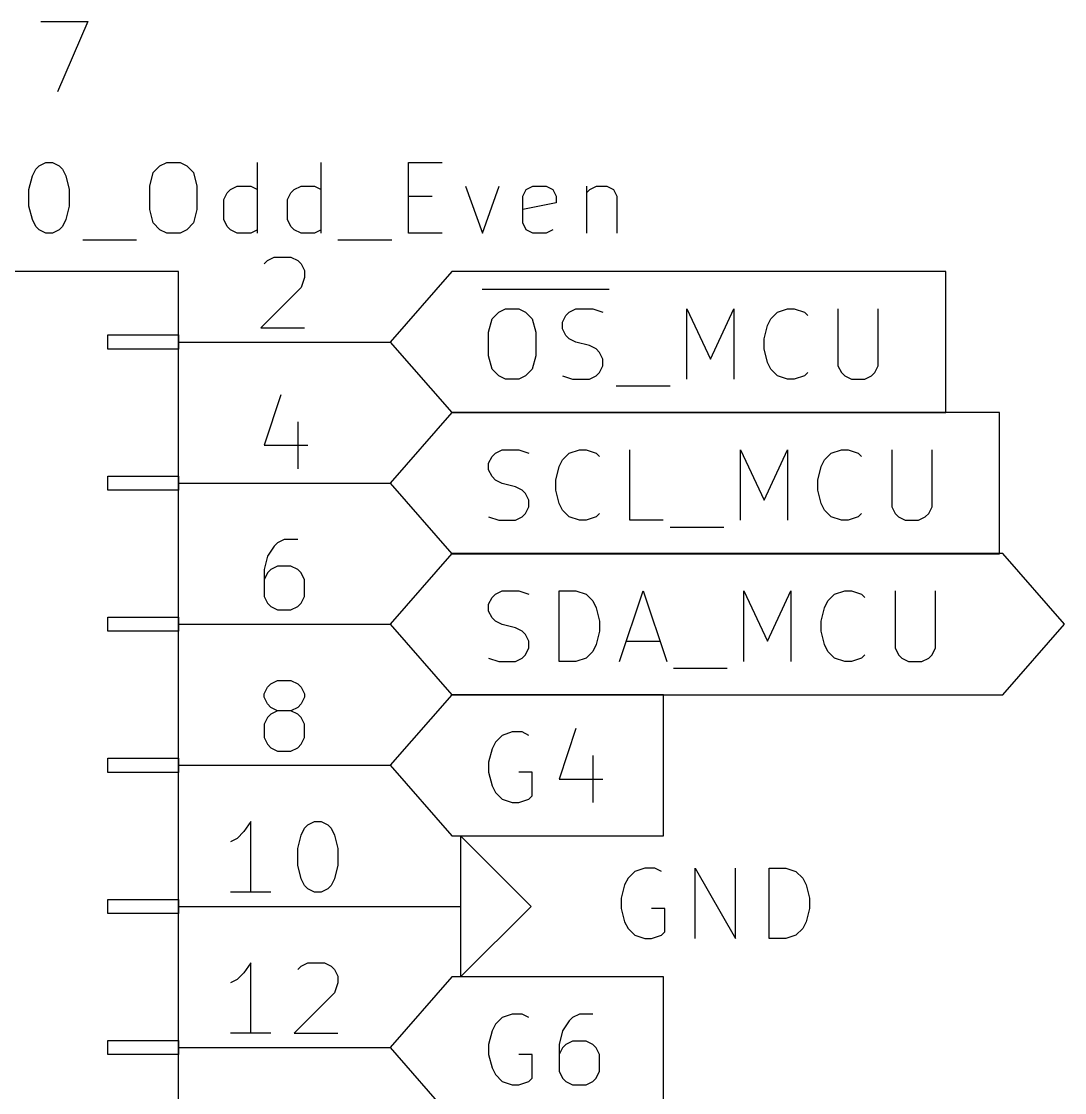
# Model space of a CAD drawing. Extents: x 0.3 to 11.5, y -8.2 to -0.2.
# Drawn here: x 6.189 to 6.928, y -3.432 to -2.673 of the extents above; entities that cross this region are included whole.
import ezdxf

# ---------------------------------------------------------------- set-up
doc = ezdxf.new("R2010")
doc.units = 0
doc.header["$MEASUREMENT"] = 0
doc.layers.add('BLACK', color=7, linetype='CONTINUOUS')

msp = doc.modelspace()

# ---------------------------------------------------------------- linework, layer by layer
at = {"layer": 'BLACK', "linetype": 'CONTINUOUS'}
for p, q in [((6.20238, -2.6728), (6.23571, -2.6728)), ((6.20238, -2.6728), (6.23571, -2.6728)), ((6.23571, -2.6728), (6.21429, -2.7228)), ((6.23571, -2.6728), (6.21429, -2.7228)), ((6.19643, -2.78233), (6.19881, -2.77757)), ((6.19643, -2.78233), (6.19881, -2.77757)), ((6.19881, -2.77757), (6.20119, -2.77519)), ((6.19881, -2.77757), (6.20119, -2.77519)), ((6.20119, -2.77519), (6.20595, -2.7728)), ((6.20119, -2.77519), (6.20595, -2.7728)), ((6.20595, -2.7728), (6.21071, -2.7728)), ((6.20595, -2.7728), (6.21071, -2.7728)), ((6.21071, -2.7728), (6.21547, -2.77519)), ((6.21071, -2.7728), (6.21547, -2.77519)), ((6.21547, -2.77519), (6.21785, -2.77757)), ((6.21547, -2.77519), (6.21785, -2.77757)), ((6.21785, -2.77757), (6.22024, -2.78233)), ((6.21785, -2.77757), (6.22024, -2.78233)), ((6.28214, -2.77995), (6.2869, -2.77519)), ((6.28214, -2.77995), (6.2869, -2.77519)), ((6.2869, -2.77519), (6.29166, -2.7728)), ((6.2869, -2.77519), (6.29166, -2.7728)), ((6.29166, -2.7728), (6.30119, -2.7728)), ((6.29166, -2.7728), (6.30119, -2.7728)), ((6.30119, -2.7728), (6.30595, -2.77519)), ((6.30119, -2.7728), (6.30595, -2.77519)), ((6.30595, -2.77519), (6.31071, -2.77995)), ((6.30595, -2.77519), (6.31071, -2.77995)), ((6.35595, -2.8228), (6.35595, -2.7728)), ((6.35595, -2.8228), (6.35595, -2.7728)), ((6.40119, -2.8228), (6.40119, -2.7728)), ((6.40119, -2.8228), (6.40119, -2.7728)), ((6.46309, -2.8228), (6.46309, -2.7728)), ((6.46309, -2.7728), (6.4869, -2.7728)), ((6.46309, -2.8228), (6.46309, -2.7728)), ((6.46309, -2.7728), (6.4869, -2.7728)), ((6.19405, -2.79185), (6.19643, -2.78233)), ((6.19405, -2.79185), (6.19643, -2.78233)), ((6.22024, -2.78233), (6.22262, -2.79185)), ((6.22024, -2.78233), (6.22262, -2.79185)), ((6.27976, -2.78947), (6.28214, -2.77995)), ((6.27976, -2.78947), (6.28214, -2.77995)), ((6.31071, -2.77995), (6.31309, -2.78947)), ((6.31071, -2.77995), (6.31309, -2.78947)), ((6.19405, -2.80376), (6.19405, -2.79185)), ((6.19405, -2.80376), (6.19405, -2.79185)), ((6.22262, -2.79185), (6.22262, -2.80376)), ((6.22262, -2.79185), (6.22262, -2.80376)), ((6.27976, -2.80614), (6.27976, -2.78947)), ((6.27976, -2.80614), (6.27976, -2.78947)), ((6.31309, -2.78947), (6.31309, -2.80614)), ((6.31309, -2.78947), (6.31309, -2.80614)), ((6.33452, -2.79423), (6.3369, -2.79185)), ((6.33452, -2.79423), (6.3369, -2.79185)), ((6.3369, -2.79185), (6.34167, -2.78947)), ((6.3369, -2.79185), (6.34167, -2.78947)), ((6.34167, -2.78947), (6.35119, -2.78947)), ((6.34167, -2.78947), (6.35119, -2.78947)), ((6.35119, -2.78947), (6.35595, -2.79185)), ((6.35119, -2.78947), (6.35595, -2.79185)), ((6.37976, -2.79423), (6.38214, -2.79185)), ((6.37976, -2.79423), (6.38214, -2.79185)), ((6.38214, -2.79185), (6.3869, -2.78947)), ((6.38214, -2.79185), (6.3869, -2.78947)), ((6.3869, -2.78947), (6.39643, -2.78947)), ((6.3869, -2.78947), (6.39643, -2.78947)), ((6.39643, -2.78947), (6.40119, -2.79185)), ((6.39643, -2.78947), (6.40119, -2.79185)), ((6.50356, -2.78947), (6.51547, -2.8228)), ((6.50356, -2.78947), (6.51547, -2.8228)), ((6.51547, -2.8228), (6.52737, -2.78947)), ((6.51547, -2.8228), (6.52737, -2.78947)), ((6.54404, -2.79661), (6.54642, -2.79185)), ((6.54404, -2.79661), (6.54642, -2.79185)), ((6.54642, -2.79185), (6.55118, -2.78947)), ((6.54642, -2.79185), (6.55118, -2.78947)), ((6.55118, -2.78947), (6.5607, -2.78947)), ((6.55118, -2.78947), (6.5607, -2.78947)), ((6.5607, -2.78947), (6.56546, -2.79185)), ((6.5607, -2.78947), (6.56546, -2.79185)), ((6.56546, -2.79185), (6.56785, -2.79661)), ((6.56546, -2.79185), (6.56785, -2.79661)), ((6.58928, -2.78947), (6.58928, -2.8228)), ((6.58928, -2.78947), (6.58928, -2.8228)), ((6.58928, -2.79423), (6.59166, -2.79185)), ((6.58928, -2.79423), (6.59166, -2.79185)), ((6.59166, -2.79185), (6.59642, -2.78947)), ((6.59166, -2.79185), (6.59642, -2.78947)), ((6.59642, -2.78947), (6.60356, -2.78947)), ((6.59642, -2.78947), (6.60356, -2.78947)), ((6.60356, -2.78947), (6.60832, -2.79185)), ((6.60356, -2.78947), (6.60832, -2.79185)), ((6.60832, -2.79185), (6.6107, -2.79661)), ((6.60832, -2.79185), (6.6107, -2.79661)), ((6.33214, -2.799), (6.33452, -2.79423)), ((6.33214, -2.799), (6.33452, -2.79423)), ((6.33214, -2.81328), (6.33214, -2.799)), ((6.33214, -2.81328), (6.33214, -2.799)), ((6.37738, -2.799), (6.37976, -2.79423)), ((6.37738, -2.799), (6.37976, -2.79423)), ((6.37738, -2.81328), (6.37738, -2.799)), ((6.37738, -2.81328), (6.37738, -2.799)), ((6.46309, -2.79661), (6.47976, -2.79661)), ((6.46309, -2.79661), (6.47976, -2.79661)), ((6.54404, -2.81566), (6.54404, -2.79661)), ((6.54404, -2.81566), (6.54404, -2.79661)), ((6.56785, -2.79661), (6.56785, -2.80137)), ((6.56785, -2.79661), (6.56785, -2.80137)), ((6.6107, -2.79661), (6.6107, -2.8228)), ((6.6107, -2.79661), (6.6107, -2.8228)), ((6.19643, -2.81328), (6.19405, -2.80376)), ((6.19643, -2.81328), (6.19405, -2.80376)), ((6.22262, -2.80376), (6.22024, -2.81328)), ((6.22262, -2.80376), (6.22024, -2.81328)), ((6.28214, -2.81566), (6.27976, -2.80614)), ((6.28214, -2.81566), (6.27976, -2.80614)), ((6.31309, -2.80614), (6.31071, -2.81566)), ((6.31309, -2.80614), (6.31071, -2.81566)), ((6.56785, -2.80137), (6.54404, -2.80614)), ((6.56785, -2.80137), (6.54404, -2.80614)), ((6.19881, -2.81804), (6.19643, -2.81328)), ((6.19881, -2.81804), (6.19643, -2.81328)), ((6.22024, -2.81328), (6.21785, -2.81804)), ((6.22024, -2.81328), (6.21785, -2.81804)), ((6.2869, -2.82043), (6.28214, -2.81566)), ((6.2869, -2.82043), (6.28214, -2.81566)), ((6.31071, -2.81566), (6.30595, -2.82043)), ((6.31071, -2.81566), (6.30595, -2.82043)), ((6.33452, -2.81804), (6.33214, -2.81328)), ((6.33452, -2.81804), (6.33214, -2.81328)), ((6.37976, -2.81804), (6.37738, -2.81328)), ((6.37976, -2.81804), (6.37738, -2.81328)), ((6.54642, -2.82043), (6.54404, -2.81566)), ((6.54642, -2.82043), (6.54404, -2.81566)), ((6.20119, -2.82043), (6.19881, -2.81804)), ((6.20119, -2.82043), (6.19881, -2.81804)), ((6.20595, -2.8228), (6.20119, -2.82043)), ((6.20595, -2.8228), (6.20119, -2.82043)), ((6.21071, -2.8228), (6.20595, -2.8228)), ((6.21071, -2.8228), (6.20595, -2.8228)), ((6.21547, -2.82043), (6.21071, -2.8228)), ((6.21547, -2.82043), (6.21071, -2.8228)), ((6.21785, -2.81804), (6.21547, -2.82043)), ((6.21785, -2.81804), (6.21547, -2.82043)), ((6.29166, -2.8228), (6.2869, -2.82043)), ((6.29166, -2.8228), (6.2869, -2.82043)), ((6.30119, -2.8228), (6.29166, -2.8228)), ((6.30119, -2.8228), (6.29166, -2.8228)), ((6.30595, -2.82043), (6.30119, -2.8228)), ((6.30595, -2.82043), (6.30119, -2.8228)), ((6.3369, -2.82043), (6.33452, -2.81804)), ((6.3369, -2.82043), (6.33452, -2.81804)), ((6.34167, -2.8228), (6.3369, -2.82043)), ((6.34167, -2.8228), (6.3369, -2.82043)), ((6.35119, -2.8228), (6.34167, -2.8228)), ((6.35119, -2.8228), (6.34167, -2.8228)), ((6.35595, -2.82043), (6.35119, -2.8228)), ((6.35595, -2.82043), (6.35119, -2.8228)), ((6.38214, -2.82043), (6.37976, -2.81804)), ((6.38214, -2.82043), (6.37976, -2.81804)), ((6.3869, -2.8228), (6.38214, -2.82043)), ((6.3869, -2.8228), (6.38214, -2.82043)), ((6.39643, -2.8228), (6.3869, -2.8228)), ((6.39643, -2.8228), (6.3869, -2.8228)), ((6.40119, -2.82043), (6.39643, -2.8228)), ((6.40119, -2.82043), (6.39643, -2.8228)), ((6.4869, -2.8228), (6.46309, -2.8228)), ((6.4869, -2.8228), (6.46309, -2.8228)), ((6.55118, -2.8228), (6.54642, -2.82043)), ((6.55118, -2.8228), (6.54642, -2.82043)), ((6.5607, -2.8228), (6.55118, -2.8228)), ((6.5607, -2.8228), (6.55118, -2.8228)), ((6.56546, -2.82043), (6.5607, -2.8228)), ((6.56546, -2.82043), (6.5607, -2.8228)), ((6.23214, -2.82757), (6.27024, -2.82757)), ((6.23214, -2.82757), (6.27024, -2.82757)), ((6.41309, -2.82757), (6.45119, -2.82757)), ((6.41309, -2.82757), (6.45119, -2.82757)), ((6.36072, -2.84464), (6.36309, -2.84226)), ((6.36072, -2.84464), (6.36309, -2.84226)), ((6.36309, -2.84226), (6.36786, -2.83988)), ((6.36309, -2.84226), (6.36786, -2.83988)), ((6.36786, -2.83988), (6.37976, -2.83988)), ((6.36786, -2.83988), (6.37976, -2.83988)), ((6.37976, -2.83988), (6.38452, -2.84226)), ((6.37976, -2.83988), (6.38452, -2.84226)), ((6.38452, -2.84226), (6.38691, -2.84464)), ((6.38452, -2.84226), (6.38691, -2.84464)), ((6.38691, -2.84464), (6.38929, -2.8494)), ((6.38691, -2.84464), (6.38929, -2.8494)), ((6.3, -2.85), (6.1, -2.85)), ((6.3, -3.85), (6.3, -2.85)), ((6.38929, -2.85417), (6.38691, -2.86131)), ((6.38929, -2.85417), (6.38691, -2.86131)), ((6.38929, -2.8494), (6.38929, -2.85417)), ((6.38929, -2.8494), (6.38929, -2.85417)), ((6.49375, -2.84998), (6.45, -2.9)), ((6.84389, -2.84998), (6.49375, -2.84998)), ((6.84389, -2.9), (6.84389, -2.84998)), ((6.38691, -2.86131), (6.35833, -2.88988)), ((6.38691, -2.86131), (6.35833, -2.88988)), ((6.51536, -2.8625), (6.60536, -2.8625)), ((6.52703, -2.87876), (6.53179, -2.87638)), ((6.53179, -2.87638), (6.54131, -2.87638)), ((6.54131, -2.87638), (6.54607, -2.87876)), ((6.57703, -2.87876), (6.58179, -2.87638)), ((6.58179, -2.87638), (6.59369, -2.87638)), ((6.59369, -2.87638), (6.60084, -2.87876)), ((6.66036, -2.92638), (6.66036, -2.87638)), ((6.66036, -2.87638), (6.67703, -2.91209)), ((6.67703, -2.91209), (6.69369, -2.87638)), ((6.69369, -2.87638), (6.69369, -2.92638)), ((6.72465, -2.87876), (6.73179, -2.87638)), ((6.73179, -2.87638), (6.73655, -2.87638)), ((6.73655, -2.87638), (6.74369, -2.87876)), ((6.7675, -2.87638), (6.7675, -2.91685)), ((6.79607, -2.91685), (6.79607, -2.87638)), ((6.51989, -2.89305), (6.52226, -2.88352)), ((6.52226, -2.88352), (6.52703, -2.87876)), ((6.54607, -2.87876), (6.55083, -2.88352)), ((6.55083, -2.88352), (6.55322, -2.89305)), ((6.57227, -2.8859), (6.57465, -2.88114)), ((6.57465, -2.88114), (6.57703, -2.87876)), ((6.7175, -2.88828), (6.71988, -2.88352)), ((6.71988, -2.88352), (6.72465, -2.87876)), ((6.74369, -2.87876), (6.74607, -2.88114)), ((6.35833, -2.88988), (6.38929, -2.88988)), ((6.35833, -2.88988), (6.38929, -2.88988)), ((6.57227, -2.89067), (6.57227, -2.8859)), ((6.57465, -2.89543), (6.57227, -2.89067)), ((6.71512, -2.89781), (6.7175, -2.88828)), ((6.25, -2.905), (6.25, -2.895)), ((6.25, -2.895), (6.3, -2.895)), ((6.3, -2.895), (6.3, -2.905)), ((6.51989, -2.90971), (6.51989, -2.89305)), ((6.55322, -2.89305), (6.55322, -2.90971)), ((6.57703, -2.89781), (6.57465, -2.89543)), ((6.58179, -2.90019), (6.57703, -2.89781)), ((6.71512, -2.90495), (6.71512, -2.89781)), ((6.3, -2.905), (6.25, -2.905)), ((6.3, -2.9), (6.45, -2.9)), ((6.3, -2.9), (6.45, -2.9)), ((6.45, -2.9), (6.49375, -2.95002)), ((6.59131, -2.90257), (6.58179, -2.90019)), ((6.59607, -2.90495), (6.59131, -2.90257)), ((6.59846, -2.90733), (6.59607, -2.90495)), ((6.60084, -2.91209), (6.59846, -2.90733)), ((6.7175, -2.91447), (6.71512, -2.90495)), ((6.84389, -2.95002), (6.84389, -2.9)), ((6.52226, -2.91924), (6.51989, -2.90971)), ((6.55322, -2.90971), (6.55083, -2.91924)), ((6.60084, -2.91685), (6.60084, -2.91209)), ((6.71988, -2.91924), (6.7175, -2.91447)), ((6.52703, -2.924), (6.52226, -2.91924)), ((6.55083, -2.91924), (6.54607, -2.924)), ((6.59607, -2.924), (6.59846, -2.92162)), ((6.59846, -2.92162), (6.60084, -2.91685)), ((6.72465, -2.924), (6.71988, -2.91924)), ((6.74607, -2.92162), (6.74369, -2.924)), ((6.7675, -2.91685), (6.76988, -2.92162)), ((6.76988, -2.92162), (6.77226, -2.924)), ((6.79131, -2.924), (6.79369, -2.92162)), ((6.79369, -2.92162), (6.79607, -2.91685)), ((6.53179, -2.92638), (6.52703, -2.924)), ((6.54131, -2.92638), (6.53179, -2.92638)), ((6.54607, -2.924), (6.54131, -2.92638)), ((6.57227, -2.924), (6.57941, -2.92638)), ((6.57941, -2.92638), (6.59131, -2.92638)), ((6.59131, -2.92638), (6.59607, -2.924)), ((6.73179, -2.92638), (6.72465, -2.924)), ((6.73655, -2.92638), (6.73179, -2.92638)), ((6.74369, -2.924), (6.73655, -2.92638)), ((6.77226, -2.924), (6.77702, -2.92638)), ((6.77702, -2.92638), (6.78655, -2.92638)), ((6.78655, -2.92638), (6.79131, -2.924)), ((6.37262, -2.9375), (6.36072, -2.97321)), ((6.37262, -2.9375), (6.36072, -2.97321)), ((6.61036, -2.93114), (6.64846, -2.93114)), ((6.49375, -2.94998), (6.45, -3)), ((6.88199, -2.94998), (6.49375, -2.94998)), ((6.49375, -2.95002), (6.84389, -2.95002)), ((6.88199, -3), (6.88199, -2.94998)), ((6.38452, -2.95655), (6.38452, -2.98988)), ((6.38452, -2.95655), (6.38452, -2.98988)), ((6.36072, -2.97321), (6.39167, -2.97321)), ((6.36072, -2.97321), (6.39167, -2.97321)), ((6.51989, -2.9859), (6.52226, -2.98114)), ((6.52226, -2.98114), (6.52465, -2.97876)), ((6.52465, -2.97876), (6.52941, -2.97638)), ((6.52941, -2.97638), (6.54131, -2.97638)), ((6.54131, -2.97638), (6.54846, -2.97876)), ((6.57226, -2.98352), (6.57703, -2.97876)), ((6.57703, -2.97876), (6.58417, -2.97638)), ((6.58417, -2.97638), (6.58893, -2.97638)), ((6.58893, -2.97638), (6.59607, -2.97876)), ((6.59607, -2.97876), (6.59845, -2.98114)), ((6.61988, -3.02638), (6.61988, -2.97638)), ((6.69845, -3.02638), (6.69845, -2.97638)), ((6.69845, -2.97638), (6.71512, -3.01209)), ((6.71512, -3.01209), (6.73179, -2.97638)), ((6.73179, -2.97638), (6.73179, -3.02638)), ((6.75798, -2.98352), (6.76274, -2.97876)), ((6.76274, -2.97876), (6.76988, -2.97638)), ((6.76988, -2.97638), (6.77464, -2.97638)), ((6.77464, -2.97638), (6.78179, -2.97876)), ((6.78179, -2.97876), (6.78417, -2.98114)), ((6.80559, -2.97638), (6.80559, -3.01685)), ((6.83417, -3.01685), (6.83417, -2.97638)), ((6.51989, -2.99067), (6.51989, -2.9859)), ((6.52226, -2.99543), (6.51989, -2.99067)), ((6.5675, -2.99781), (6.56988, -2.98828)), ((6.56988, -2.98828), (6.57226, -2.98352)), ((6.75322, -2.99781), (6.75559, -2.98828)), ((6.75559, -2.98828), (6.75798, -2.98352)), ((6.25, -3.005), (6.25, -2.995)), ((6.25, -2.995), (6.3, -2.995)), ((6.3, -2.995), (6.3, -3.005)), ((6.52465, -2.99781), (6.52226, -2.99543)), ((6.52941, -3.00019), (6.52465, -2.99781)), ((6.5675, -3.00495), (6.5675, -2.99781)), ((6.75322, -3.00495), (6.75322, -2.99781)), ((6.3, -3.005), (6.25, -3.005)), ((6.3, -3), (6.45, -3)), ((6.3, -3), (6.45, -3)), ((6.45, -3), (6.49375, -3.05002)), ((6.53893, -3.00257), (6.52941, -3.00019)), ((6.54369, -3.00495), (6.53893, -3.00257)), ((6.54607, -3.00733), (6.54369, -3.00495)), ((6.56988, -3.01447), (6.5675, -3.00495)), ((6.75559, -3.01447), (6.75322, -3.00495)), ((6.88199, -3.05002), (6.88199, -3)), ((6.54846, -3.01209), (6.54607, -3.00733)), ((6.54846, -3.01685), (6.54846, -3.01209)), ((6.54607, -3.02162), (6.54846, -3.01685)), ((6.57226, -3.01924), (6.56988, -3.01447)), ((6.57703, -3.024), (6.57226, -3.01924)), ((6.75798, -3.01924), (6.75559, -3.01447)), ((6.76274, -3.024), (6.75798, -3.01924)), ((6.80559, -3.01685), (6.80798, -3.02162)), ((6.83179, -3.02162), (6.83417, -3.01685)), ((6.51989, -3.024), (6.52703, -3.02638)), ((6.52703, -3.02638), (6.53893, -3.02638)), ((6.53893, -3.02638), (6.54369, -3.024)), ((6.54369, -3.024), (6.54607, -3.02162)), ((6.58417, -3.02638), (6.57703, -3.024)), ((6.58893, -3.02638), (6.58417, -3.02638)), ((6.59607, -3.024), (6.58893, -3.02638)), ((6.59845, -3.02162), (6.59607, -3.024)), ((6.64369, -3.02638), (6.61988, -3.02638)), ((6.76988, -3.02638), (6.76274, -3.024)), ((6.77464, -3.02638), (6.76988, -3.02638)), ((6.78179, -3.024), (6.77464, -3.02638)), ((6.78417, -3.02162), (6.78179, -3.024)), ((6.80798, -3.02162), (6.81036, -3.024)), ((6.81036, -3.024), (6.81512, -3.02638)), ((6.81512, -3.02638), (6.82464, -3.02638)), ((6.82464, -3.02638), (6.82941, -3.024)), ((6.82941, -3.024), (6.83179, -3.02162)), ((6.64846, -3.03114), (6.68655, -3.03114)), ((6.37024, -3.04226), (6.36786, -3.04464)), ((6.37024, -3.04226), (6.36786, -3.04464)), ((6.375, -3.03988), (6.37024, -3.04226)), ((6.375, -3.03988), (6.37024, -3.04226)), ((6.38452, -3.03988), (6.375, -3.03988)), ((6.38452, -3.03988), (6.375, -3.03988)), ((6.36786, -3.04464), (6.36309, -3.05178)), ((6.36786, -3.04464), (6.36309, -3.05178)), ((6.49375, -3.04998), (6.45, -3.1)), ((6.88437, -3.04998), (6.49375, -3.04998)), ((6.49375, -3.05002), (6.88199, -3.05002)), ((6.92812, -3.1), (6.88437, -3.04998)), ((6.36309, -3.05178), (6.36072, -3.06131)), ((6.36309, -3.05178), (6.36072, -3.06131)), ((6.37024, -3.05893), (6.36548, -3.06131)), ((6.37024, -3.05893), (6.36548, -3.06131)), ((6.37976, -3.05893), (6.37024, -3.05893)), ((6.37976, -3.05893), (6.37024, -3.05893)), ((6.38452, -3.06131), (6.37976, -3.05893)), ((6.38452, -3.06131), (6.37976, -3.05893)), ((6.36072, -3.06131), (6.36072, -3.08035)), ((6.36072, -3.06131), (6.36072, -3.08035)), ((6.36309, -3.06369), (6.36072, -3.06845)), ((6.36309, -3.06369), (6.36072, -3.06845)), ((6.36548, -3.06131), (6.36309, -3.06369)), ((6.36548, -3.06131), (6.36309, -3.06369)), ((6.38691, -3.06369), (6.38452, -3.06131)), ((6.38691, -3.06369), (6.38452, -3.06131)), ((6.38929, -3.06845), (6.38691, -3.06369)), ((6.38929, -3.06845), (6.38691, -3.06369)), ((6.38929, -3.08035), (6.38929, -3.06845)), ((6.38929, -3.08035), (6.38929, -3.06845)), ((6.36072, -3.08035), (6.36309, -3.08512)), ((6.36072, -3.08035), (6.36309, -3.08512)), ((6.38691, -3.08512), (6.38929, -3.08035)), ((6.38691, -3.08512), (6.38929, -3.08035)), ((6.51989, -3.0859), (6.52226, -3.08114)), ((6.52226, -3.08114), (6.52465, -3.07876)), ((6.52465, -3.07876), (6.52941, -3.07638)), ((6.52941, -3.07638), (6.54131, -3.07638)), ((6.54131, -3.07638), (6.54846, -3.07876)), ((6.56988, -3.12638), (6.56988, -3.07638)), ((6.56988, -3.07638), (6.58179, -3.07638)), ((6.58179, -3.07638), (6.58893, -3.07876)), ((6.58893, -3.07876), (6.59369, -3.08352)), ((6.61274, -3.12638), (6.62941, -3.07638)), ((6.62941, -3.07638), (6.64607, -3.12638)), ((6.70083, -3.12638), (6.70083, -3.07638)), ((6.70083, -3.07638), (6.7175, -3.11209)), ((6.7175, -3.11209), (6.73417, -3.07638)), ((6.73417, -3.07638), (6.73417, -3.12638)), ((6.76036, -3.08352), (6.76512, -3.07876)), ((6.76512, -3.07876), (6.77226, -3.07638)), ((6.77226, -3.07638), (6.77702, -3.07638)), ((6.77702, -3.07638), (6.78417, -3.07876)), ((6.78417, -3.07876), (6.78655, -3.08114)), ((6.80798, -3.07638), (6.80798, -3.11685)), ((6.83655, -3.11685), (6.83655, -3.07638)), ((6.36309, -3.08512), (6.36548, -3.0875)), ((6.36309, -3.08512), (6.36548, -3.0875)), ((6.36548, -3.0875), (6.37024, -3.08988)), ((6.36548, -3.0875), (6.37024, -3.08988)), ((6.37976, -3.08988), (6.38452, -3.0875)), ((6.37976, -3.08988), (6.38452, -3.0875)), ((6.38452, -3.0875), (6.38691, -3.08512)), ((6.38452, -3.0875), (6.38691, -3.08512)), ((6.51989, -3.09067), (6.51989, -3.0859)), ((6.59369, -3.08352), (6.59607, -3.08828)), ((6.59607, -3.08828), (6.59845, -3.09781)), ((6.7556, -3.09781), (6.75798, -3.08828)), ((6.75798, -3.08828), (6.76036, -3.08352)), ((6.25, -3.105), (6.25, -3.095)), ((6.25, -3.095), (6.3, -3.095)), ((6.3, -3.095), (6.3, -3.105)), ((6.37024, -3.08988), (6.37976, -3.08988)), ((6.37024, -3.08988), (6.37976, -3.08988)), ((6.52226, -3.09543), (6.51989, -3.09067)), ((6.52465, -3.09781), (6.52226, -3.09543)), ((6.3, -3.1), (6.45, -3.1)), ((6.3, -3.1), (6.45, -3.1)), ((6.45, -3.1), (6.49375, -3.15002)), ((6.52941, -3.10019), (6.52465, -3.09781)), ((6.53893, -3.10257), (6.52941, -3.10019)), ((6.54369, -3.10495), (6.53893, -3.10257)), ((6.59845, -3.09781), (6.59845, -3.10495)), ((6.7556, -3.10495), (6.7556, -3.09781)), ((6.88437, -3.15002), (6.92812, -3.1)), ((6.3, -3.105), (6.25, -3.105)), ((6.54607, -3.10733), (6.54369, -3.10495)), ((6.54846, -3.11209), (6.54607, -3.10733)), ((6.54846, -3.11685), (6.54846, -3.11209)), ((6.59845, -3.10495), (6.59607, -3.11447)), ((6.6175, -3.11209), (6.64131, -3.11209)), ((6.75798, -3.11447), (6.7556, -3.10495)), ((6.54607, -3.12162), (6.54846, -3.11685)), ((6.59369, -3.11924), (6.58893, -3.124)), ((6.59607, -3.11447), (6.59369, -3.11924)), ((6.76036, -3.11924), (6.75798, -3.11447)), ((6.76512, -3.124), (6.76036, -3.11924)), ((6.80798, -3.11685), (6.81036, -3.12162)), ((6.83417, -3.12162), (6.83655, -3.11685)), ((6.51989, -3.124), (6.52703, -3.12638)), ((6.52703, -3.12638), (6.53893, -3.12638)), ((6.53893, -3.12638), (6.54369, -3.124)), ((6.54369, -3.124), (6.54607, -3.12162)), ((6.58179, -3.12638), (6.56988, -3.12638)), ((6.58893, -3.124), (6.58179, -3.12638)), ((6.77226, -3.12638), (6.76512, -3.124)), ((6.77702, -3.12638), (6.77226, -3.12638)), ((6.78417, -3.124), (6.77702, -3.12638)), ((6.78655, -3.12162), (6.78417, -3.124)), ((6.81036, -3.12162), (6.81274, -3.124)), ((6.81274, -3.124), (6.8175, -3.12638)), ((6.8175, -3.12638), (6.82702, -3.12638)), ((6.82702, -3.12638), (6.83179, -3.124)), ((6.83179, -3.124), (6.83417, -3.12162)), ((6.65084, -3.13114), (6.68893, -3.13114)), ((6.36309, -3.14464), (6.36548, -3.14226)), ((6.36309, -3.14464), (6.36548, -3.14226)), ((6.36548, -3.14226), (6.37024, -3.13988)), ((6.36548, -3.14226), (6.37024, -3.13988)), ((6.37024, -3.13988), (6.37976, -3.13988)), ((6.37024, -3.13988), (6.37976, -3.13988)), ((6.37976, -3.13988), (6.38452, -3.14226)), ((6.37976, -3.13988), (6.38452, -3.14226)), ((6.38452, -3.14226), (6.38691, -3.14464)), ((6.38452, -3.14226), (6.38691, -3.14464)), ((6.36072, -3.1494), (6.36309, -3.14464)), ((6.36072, -3.1494), (6.36309, -3.14464)), ((6.36072, -3.15178), (6.36072, -3.1494)), ((6.36072, -3.15178), (6.36072, -3.1494)), ((6.38691, -3.14464), (6.38929, -3.1494)), ((6.38691, -3.14464), (6.38929, -3.1494)), ((6.38929, -3.1494), (6.38929, -3.15178)), ((6.38929, -3.1494), (6.38929, -3.15178)), ((6.49375, -3.14998), (6.45, -3.2)), ((6.64389, -3.14998), (6.49375, -3.14998)), ((6.49375, -3.15002), (6.88437, -3.15002)), ((6.64389, -3.2), (6.64389, -3.14998)), ((6.36309, -3.15655), (6.36072, -3.15178)), ((6.36309, -3.15655), (6.36072, -3.15178)), ((6.36548, -3.15893), (6.36309, -3.15655)), ((6.36548, -3.15893), (6.36309, -3.15655)), ((6.38691, -3.15655), (6.38452, -3.15893)), ((6.38691, -3.15655), (6.38452, -3.15893)), ((6.38929, -3.15178), (6.38691, -3.15655)), ((6.38929, -3.15178), (6.38691, -3.15655)), ((6.36548, -3.16369), (6.36309, -3.16607)), ((6.36548, -3.16369), (6.36309, -3.16607)), ((6.37024, -3.16131), (6.36548, -3.15893)), ((6.37024, -3.16131), (6.36548, -3.15893)), ((6.37024, -3.16131), (6.36548, -3.16369)), ((6.37024, -3.16131), (6.36548, -3.16369)), ((6.37976, -3.16131), (6.37024, -3.16131)), ((6.37976, -3.16131), (6.37024, -3.16131)), ((6.38452, -3.15893), (6.37976, -3.16131)), ((6.38452, -3.15893), (6.37976, -3.16131)), ((6.38452, -3.16369), (6.37976, -3.16131)), ((6.38452, -3.16369), (6.37976, -3.16131)), ((6.38691, -3.16607), (6.38452, -3.16369)), ((6.38691, -3.16607), (6.38452, -3.16369)), ((6.36309, -3.16607), (6.36072, -3.17083)), ((6.36309, -3.16607), (6.36072, -3.17083)), ((6.36072, -3.17083), (6.36072, -3.18035)), ((6.36072, -3.17083), (6.36072, -3.18035)), ((6.38929, -3.17083), (6.38691, -3.16607)), ((6.38929, -3.17083), (6.38691, -3.16607)), ((6.38929, -3.18035), (6.38929, -3.17083)), ((6.38929, -3.18035), (6.38929, -3.17083)), ((6.36072, -3.18035), (6.36309, -3.18512)), ((6.36072, -3.18035), (6.36309, -3.18512)), ((6.38691, -3.18512), (6.38929, -3.18035)), ((6.38691, -3.18512), (6.38929, -3.18035)), ((6.52941, -3.17876), (6.52465, -3.18352)), ((6.53655, -3.17638), (6.52941, -3.17876)), ((6.54369, -3.17638), (6.53655, -3.17638)), ((6.54846, -3.17876), (6.54369, -3.17638)), ((6.58179, -3.174), (6.56989, -3.20971)), ((6.36309, -3.18512), (6.36548, -3.1875)), ((6.36309, -3.18512), (6.36548, -3.1875)), ((6.36548, -3.1875), (6.37024, -3.18988)), ((6.36548, -3.1875), (6.37024, -3.18988)), ((6.37976, -3.18988), (6.38452, -3.1875)), ((6.37976, -3.18988), (6.38452, -3.1875)), ((6.38452, -3.1875), (6.38691, -3.18512)), ((6.38452, -3.1875), (6.38691, -3.18512)), ((6.52226, -3.18828), (6.51989, -3.19781)), ((6.52465, -3.18352), (6.52226, -3.18828)), ((6.25, -3.205), (6.25, -3.195)), ((6.25, -3.195), (6.3, -3.195)), ((6.3, -3.195), (6.3, -3.205)), ((6.37024, -3.18988), (6.37976, -3.18988)), ((6.37024, -3.18988), (6.37976, -3.18988)), ((6.59369, -3.19305), (6.59369, -3.22638)), ((6.3, -3.2), (6.45, -3.2)), ((6.3, -3.2), (6.45, -3.2)), ((6.45, -3.2), (6.49375, -3.25002)), ((6.51989, -3.19781), (6.51989, -3.20495)), ((6.64389, -3.25002), (6.64389, -3.2)), ((6.3, -3.205), (6.25, -3.205)), ((6.51989, -3.20495), (6.52226, -3.21447)), ((6.55083, -3.20495), (6.54131, -3.20495)), ((6.55083, -3.22162), (6.55083, -3.20495)), ((6.56989, -3.20971), (6.60083, -3.20971)), ((6.52226, -3.21447), (6.52465, -3.21924)), ((6.52465, -3.21924), (6.52941, -3.224)), ((6.52941, -3.224), (6.53655, -3.22638)), ((6.54131, -3.22638), (6.54846, -3.224)), ((6.54846, -3.224), (6.55083, -3.22162)), ((6.53655, -3.22638), (6.54131, -3.22638)), ((6.35119, -3.23988), (6.34643, -3.24702)), ((6.35119, -3.23988), (6.34643, -3.24702)), ((6.35119, -3.28988), (6.35119, -3.23988)), ((6.35119, -3.28988), (6.35119, -3.23988)), ((6.39167, -3.24226), (6.39643, -3.23988)), ((6.39167, -3.24226), (6.39643, -3.23988)), ((6.39643, -3.23988), (6.40119, -3.23988)), ((6.39643, -3.23988), (6.40119, -3.23988)), ((6.40119, -3.23988), (6.40595, -3.24226)), ((6.40119, -3.23988), (6.40595, -3.24226)), ((6.34643, -3.24702), (6.34167, -3.25178)), ((6.34643, -3.24702), (6.34167, -3.25178)), ((6.3869, -3.2494), (6.38928, -3.24464)), ((6.3869, -3.2494), (6.38928, -3.24464)), ((6.38928, -3.24464), (6.39167, -3.24226)), ((6.38928, -3.24464), (6.39167, -3.24226)), ((6.40595, -3.24226), (6.40833, -3.24464)), ((6.40595, -3.24226), (6.40833, -3.24464)), ((6.40833, -3.24464), (6.41071, -3.2494)), ((6.40833, -3.24464), (6.41071, -3.2494)), ((6.34167, -3.25178), (6.33691, -3.25417)), ((6.34167, -3.25178), (6.33691, -3.25417)), ((6.38452, -3.25893), (6.3869, -3.2494)), ((6.38452, -3.25893), (6.3869, -3.2494)), ((6.41071, -3.2494), (6.41309, -3.25893)), ((6.41071, -3.2494), (6.41309, -3.25893)), ((6.49375, -3.25002), (6.64389, -3.25002)), ((6.55, -3.3), (6.5, -3.25)), ((6.5, -3.25), (6.5, -3.3)), ((6.38452, -3.27083), (6.38452, -3.25893)), ((6.38452, -3.27083), (6.38452, -3.25893)), ((6.41309, -3.25893), (6.41309, -3.27083)), ((6.41309, -3.25893), (6.41309, -3.27083)), ((6.3869, -3.28035), (6.38452, -3.27083)), ((6.3869, -3.28035), (6.38452, -3.27083)), ((6.41309, -3.27083), (6.41071, -3.28035)), ((6.41309, -3.27083), (6.41071, -3.28035)), ((6.62343, -3.27519), (6.61866, -3.27995)), ((6.62343, -3.27519), (6.61866, -3.27995)), ((6.63057, -3.2728), (6.62343, -3.27519)), ((6.63057, -3.2728), (6.62343, -3.27519)), ((6.63771, -3.2728), (6.63057, -3.2728)), ((6.63771, -3.2728), (6.63057, -3.2728)), ((6.64247, -3.27519), (6.63771, -3.2728)), ((6.64247, -3.27519), (6.63771, -3.2728)), ((6.66628, -3.3228), (6.66628, -3.2728)), ((6.66628, -3.2728), (6.69485, -3.3228)), ((6.66628, -3.3228), (6.66628, -3.2728)), ((6.66628, -3.2728), (6.69485, -3.3228)), ((6.69485, -3.3228), (6.69485, -3.2728)), ((6.69485, -3.3228), (6.69485, -3.2728)), ((6.71866, -3.3228), (6.71866, -3.2728)), ((6.71866, -3.2728), (6.73057, -3.2728)), ((6.71866, -3.3228), (6.71866, -3.2728)), ((6.71866, -3.2728), (6.73057, -3.2728)), ((6.73057, -3.2728), (6.73771, -3.27519)), ((6.73057, -3.2728), (6.73771, -3.27519)), ((6.73771, -3.27519), (6.74247, -3.27995)), ((6.73771, -3.27519), (6.74247, -3.27995)), ((6.38928, -3.28512), (6.3869, -3.28035)), ((6.38928, -3.28512), (6.3869, -3.28035)), ((6.39167, -3.2875), (6.38928, -3.28512)), ((6.39167, -3.2875), (6.38928, -3.28512)), ((6.40833, -3.28512), (6.40595, -3.2875)), ((6.40833, -3.28512), (6.40595, -3.2875)), ((6.41071, -3.28035), (6.40833, -3.28512)), ((6.41071, -3.28035), (6.40833, -3.28512)), ((6.61628, -3.28471), (6.6139, -3.29423)), ((6.61628, -3.28471), (6.6139, -3.29423)), ((6.61866, -3.27995), (6.61628, -3.28471)), ((6.61866, -3.27995), (6.61628, -3.28471)), ((6.74247, -3.27995), (6.74485, -3.28471)), ((6.74247, -3.27995), (6.74485, -3.28471)), ((6.74485, -3.28471), (6.74723, -3.29423)), ((6.74485, -3.28471), (6.74723, -3.29423)), ((6.36548, -3.28988), (6.33691, -3.28988)), ((6.36548, -3.28988), (6.33691, -3.28988)), ((6.39643, -3.28988), (6.39167, -3.2875)), ((6.39643, -3.28988), (6.39167, -3.2875)), ((6.40119, -3.28988), (6.39643, -3.28988)), ((6.40119, -3.28988), (6.39643, -3.28988)), ((6.40595, -3.2875), (6.40119, -3.28988)), ((6.40595, -3.2875), (6.40119, -3.28988)), ((6.6139, -3.29423), (6.6139, -3.30137)), ((6.6139, -3.29423), (6.6139, -3.30137)), ((6.74723, -3.29423), (6.74723, -3.30137)), ((6.74723, -3.29423), (6.74723, -3.30137)), ((6.25, -3.305), (6.25, -3.295)), ((6.25, -3.295), (6.3, -3.295)), ((6.3, -3.295), (6.3, -3.305)), ((6.3, -3.3), (6.45, -3.3)), ((6.3, -3.3), (6.45, -3.3)), ((6.45, -3.3), (6.5, -3.3)), ((6.5, -3.3), (6.5, -3.35)), ((6.5, -3.35), (6.55, -3.3)), ((6.6139, -3.30137), (6.61628, -3.3109)), ((6.6139, -3.30137), (6.61628, -3.3109)), ((6.64485, -3.30137), (6.63533, -3.30137)), ((6.64485, -3.30137), (6.63533, -3.30137)), ((6.64485, -3.31804), (6.64485, -3.30137)), ((6.64485, -3.31804), (6.64485, -3.30137)), ((6.74723, -3.30137), (6.74485, -3.3109)), ((6.74723, -3.30137), (6.74485, -3.3109)), ((6.3, -3.305), (6.25, -3.305)), ((6.61628, -3.3109), (6.61866, -3.31566)), ((6.61628, -3.3109), (6.61866, -3.31566)), ((6.61866, -3.31566), (6.62343, -3.32043)), ((6.61866, -3.31566), (6.62343, -3.32043)), ((6.74247, -3.31566), (6.73771, -3.32043)), ((6.74247, -3.31566), (6.73771, -3.32043)), ((6.74485, -3.3109), (6.74247, -3.31566)), ((6.74485, -3.3109), (6.74247, -3.31566)), ((6.62343, -3.32043), (6.63057, -3.3228)), ((6.62343, -3.32043), (6.63057, -3.3228)), ((6.63057, -3.3228), (6.63533, -3.3228)), ((6.63057, -3.3228), (6.63533, -3.3228)), ((6.63533, -3.3228), (6.64247, -3.32043)), ((6.63533, -3.3228), (6.64247, -3.32043)), ((6.64247, -3.32043), (6.64485, -3.31804)), ((6.64247, -3.32043), (6.64485, -3.31804)), ((6.73057, -3.3228), (6.71866, -3.3228)), ((6.73057, -3.3228), (6.71866, -3.3228)), ((6.73771, -3.32043), (6.73057, -3.3228)), ((6.73771, -3.32043), (6.73057, -3.3228)), ((6.35119, -3.33988), (6.34643, -3.34702)), ((6.35119, -3.33988), (6.34643, -3.34702)), ((6.35119, -3.38988), (6.35119, -3.33988)), ((6.35119, -3.38988), (6.35119, -3.33988)), ((6.3869, -3.34226), (6.39167, -3.33988)), ((6.3869, -3.34226), (6.39167, -3.33988)), ((6.39167, -3.33988), (6.40357, -3.33988)), ((6.39167, -3.33988), (6.40357, -3.33988)), ((6.40357, -3.33988), (6.40833, -3.34226)), ((6.40357, -3.33988), (6.40833, -3.34226)), ((6.34643, -3.34702), (6.34167, -3.35178)), ((6.34643, -3.34702), (6.34167, -3.35178)), ((6.38452, -3.34464), (6.3869, -3.34226)), ((6.38452, -3.34464), (6.3869, -3.34226)), ((6.40833, -3.34226), (6.41071, -3.34464)), ((6.40833, -3.34226), (6.41071, -3.34464)), ((6.41071, -3.34464), (6.41309, -3.3494)), ((6.41071, -3.34464), (6.41309, -3.3494)), ((6.34167, -3.35178), (6.33691, -3.35417)), ((6.34167, -3.35178), (6.33691, -3.35417)), ((6.41309, -3.35417), (6.41071, -3.36131)), ((6.41309, -3.35417), (6.41071, -3.36131)), ((6.41309, -3.3494), (6.41309, -3.35417)), ((6.41309, -3.3494), (6.41309, -3.35417)), ((6.49375, -3.34998), (6.45, -3.4)), ((6.64389, -3.34998), (6.49375, -3.34998)), ((6.64389, -3.4), (6.64389, -3.34998)), ((6.41071, -3.36131), (6.38214, -3.38988)), ((6.41071, -3.36131), (6.38214, -3.38988)), ((6.53655, -3.37638), (6.52941, -3.37876)), ((6.54369, -3.37638), (6.53655, -3.37638)), ((6.54846, -3.37876), (6.54369, -3.37638)), ((6.58417, -3.37638), (6.57941, -3.37876)), ((6.59369, -3.37638), (6.58417, -3.37638)), ((6.52465, -3.38352), (6.52226, -3.38828)), ((6.52941, -3.37876), (6.52465, -3.38352)), ((6.57703, -3.38114), (6.57226, -3.38828)), ((6.57941, -3.37876), (6.57703, -3.38114)), ((6.36548, -3.38988), (6.33691, -3.38988)), ((6.36548, -3.38988), (6.33691, -3.38988)), ((6.38214, -3.38988), (6.41309, -3.38988)), ((6.38214, -3.38988), (6.41309, -3.38988)), ((6.52226, -3.38828), (6.51989, -3.39781)), ((6.57226, -3.38828), (6.56989, -3.39781)), ((6.25, -3.405), (6.25, -3.395)), ((6.25, -3.395), (6.3, -3.395)), ((6.3, -3.395), (6.3, -3.405)), ((6.3, -3.4), (6.45, -3.4)), ((6.3, -3.4), (6.45, -3.4)), ((6.45, -3.4), (6.49375, -3.45002)), ((6.51989, -3.39781), (6.51989, -3.40495)), ((6.56989, -3.39781), (6.56989, -3.41685)), ((6.57226, -3.40019), (6.56989, -3.40495)), ((6.57465, -3.39781), (6.57226, -3.40019)), ((6.57941, -3.39543), (6.57465, -3.39781)), ((6.58893, -3.39543), (6.57941, -3.39543)), ((6.59369, -3.39781), (6.58893, -3.39543)), ((6.59607, -3.40019), (6.59369, -3.39781)), ((6.59846, -3.40495), (6.59607, -3.40019)), ((6.64389, -3.45002), (6.64389, -3.4)), ((6.3, -3.405), (6.25, -3.405)), ((6.51989, -3.40495), (6.52226, -3.41447)), ((6.55083, -3.40495), (6.54131, -3.40495)), ((6.55083, -3.42162), (6.55083, -3.40495)), ((6.59846, -3.41685), (6.59846, -3.40495)), ((6.52226, -3.41447), (6.52465, -3.41924)), ((6.52465, -3.41924), (6.52941, -3.424)), ((6.54846, -3.424), (6.55083, -3.42162)), ((6.56989, -3.41685), (6.57226, -3.42162)), ((6.57226, -3.42162), (6.57465, -3.424)), ((6.59369, -3.424), (6.59607, -3.42162)), ((6.59607, -3.42162), (6.59846, -3.41685)), ((6.52941, -3.424), (6.53655, -3.42638)), ((6.53655, -3.42638), (6.54131, -3.42638)), ((6.54131, -3.42638), (6.54846, -3.424)), ((6.57465, -3.424), (6.57941, -3.42638)), ((6.57941, -3.42638), (6.58893, -3.42638)), ((6.58893, -3.42638), (6.59369, -3.424))]:
    msp.add_line(p, q, dxfattribs=at)

doc.saveas('drawing.dxf')
